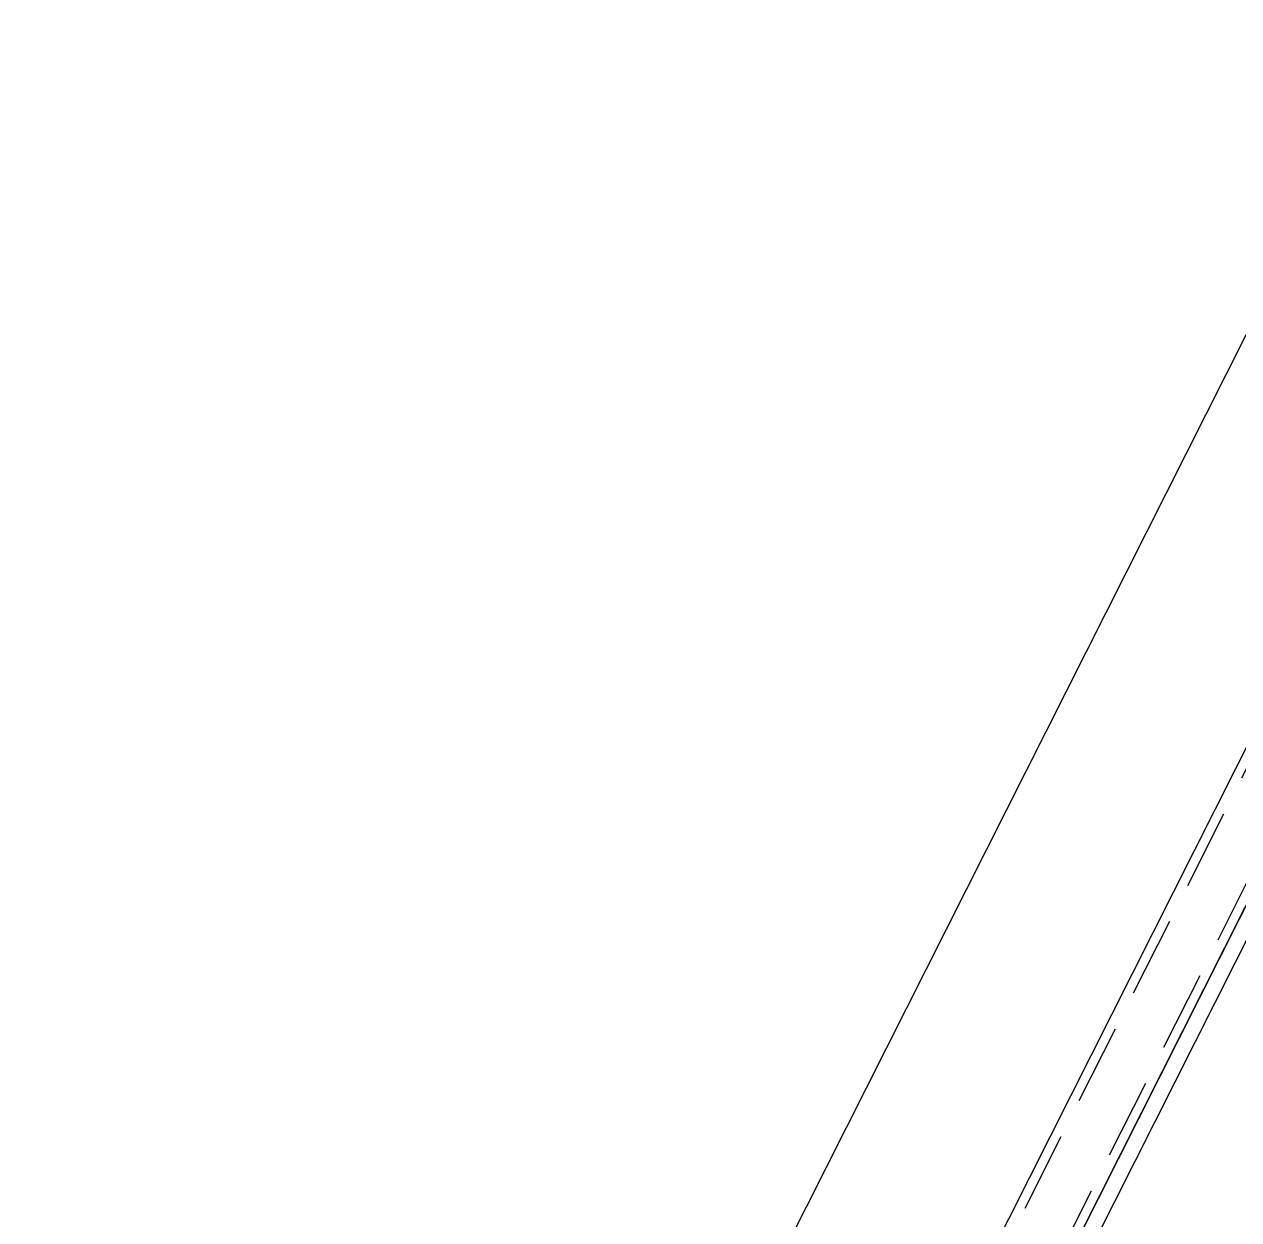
# Model space of a CAD drawing. Header units: metres. Extents: x 0 to 547597, y 0 to 1844684.
# Drawn here: x 543369.57 to 543388.48, y 1844540.76 to 1844559.36 of the extents above; entities that cross this region are included whole.
import ezdxf

# ---------------------------------------------------------------- set-up
doc = ezdxf.new("R2010")
doc.units = ezdxf.units.M
doc.linetypes.add('DASHED2', pattern=[0.375, 0.25, -0.125])
doc.linetypes.add('HIDDEN2', pattern=[0.1875, 0.125, -0.0625])
for name, color, linetype in [('5_Thep', 4, 'Continuous'), ('DUONGOTO', 3, 'Continuous'), ('Hangrao', 6, 'FENCELINE2'), ('Muongcap', 11, 'Continuous'), ('MuongcapTL', 8, 'HIDDEN2')]:
    doc.layers.add(name, color=color, linetype=linetype)
doc.linetypes.add('FENCELINE2', pattern='A,0.25,-0.1,[132,ltypeshp.shx,S=0.1,R=0,X=-0.1,Y=0],-0.1,1', length=1.45)

# ---------------------------------------------------------------- blocks, each defined once
blk = doc.blocks.new('mb moiTQK')
at = {"layer": 'DUONGOTO'}
for points in [[(-1.5, -0.725), (-1.5, -125.75), (-57.7, -125.75), (-57.7, -101, 0.414214), (-61.7, -97), (-65.345, -97)], [(-1.25, -0.725), (-1.25, -126), (-57.95, -126), (-57.95, -101, 0.414214), (-61.7, -97.25), (-65.345, -97.25)]]:
    blk.add_lwpolyline(points, format="xyb", dxfattribs=at)
at = {"layer": 'Hangrao'}
blk.add_line((-77.5, -130), (0, -130), dxfattribs=at)
at = {"layer": 'Muongcap'}
blk.add_lwpolyline([(-72.5, -126), (-4, -126), (-3.999, -127.1), (-72.499, -127.1)], close=True, dxfattribs=at)
at = {"layer": 'MuongcapTL', "linetype": 'DASHED2', "ltscale": 5}
blk.add_lwpolyline([(-72.35, -126.15), (-4.15, -126.15), (-4.149, -126.95), (-72.349, -126.95)], close=True, dxfattribs=at)
blk = doc.blocks.new('ACAD-DinhViTuyenDz220kV')
blk.add_circle((543470.188, 1844560.07), 117.551)
at = {"layer": '5_Thep', "rotation": 243.2403583287449}
blk.add_blockref('mb moiTQK', (543485.661, 1844458.313), dxfattribs=at)

msp = doc.modelspace()

# ---------------------------------------------------------------- block references
msp.add_blockref('ACAD-DinhViTuyenDz220kV', (0, 0))

doc.saveas('drawing.dxf')
